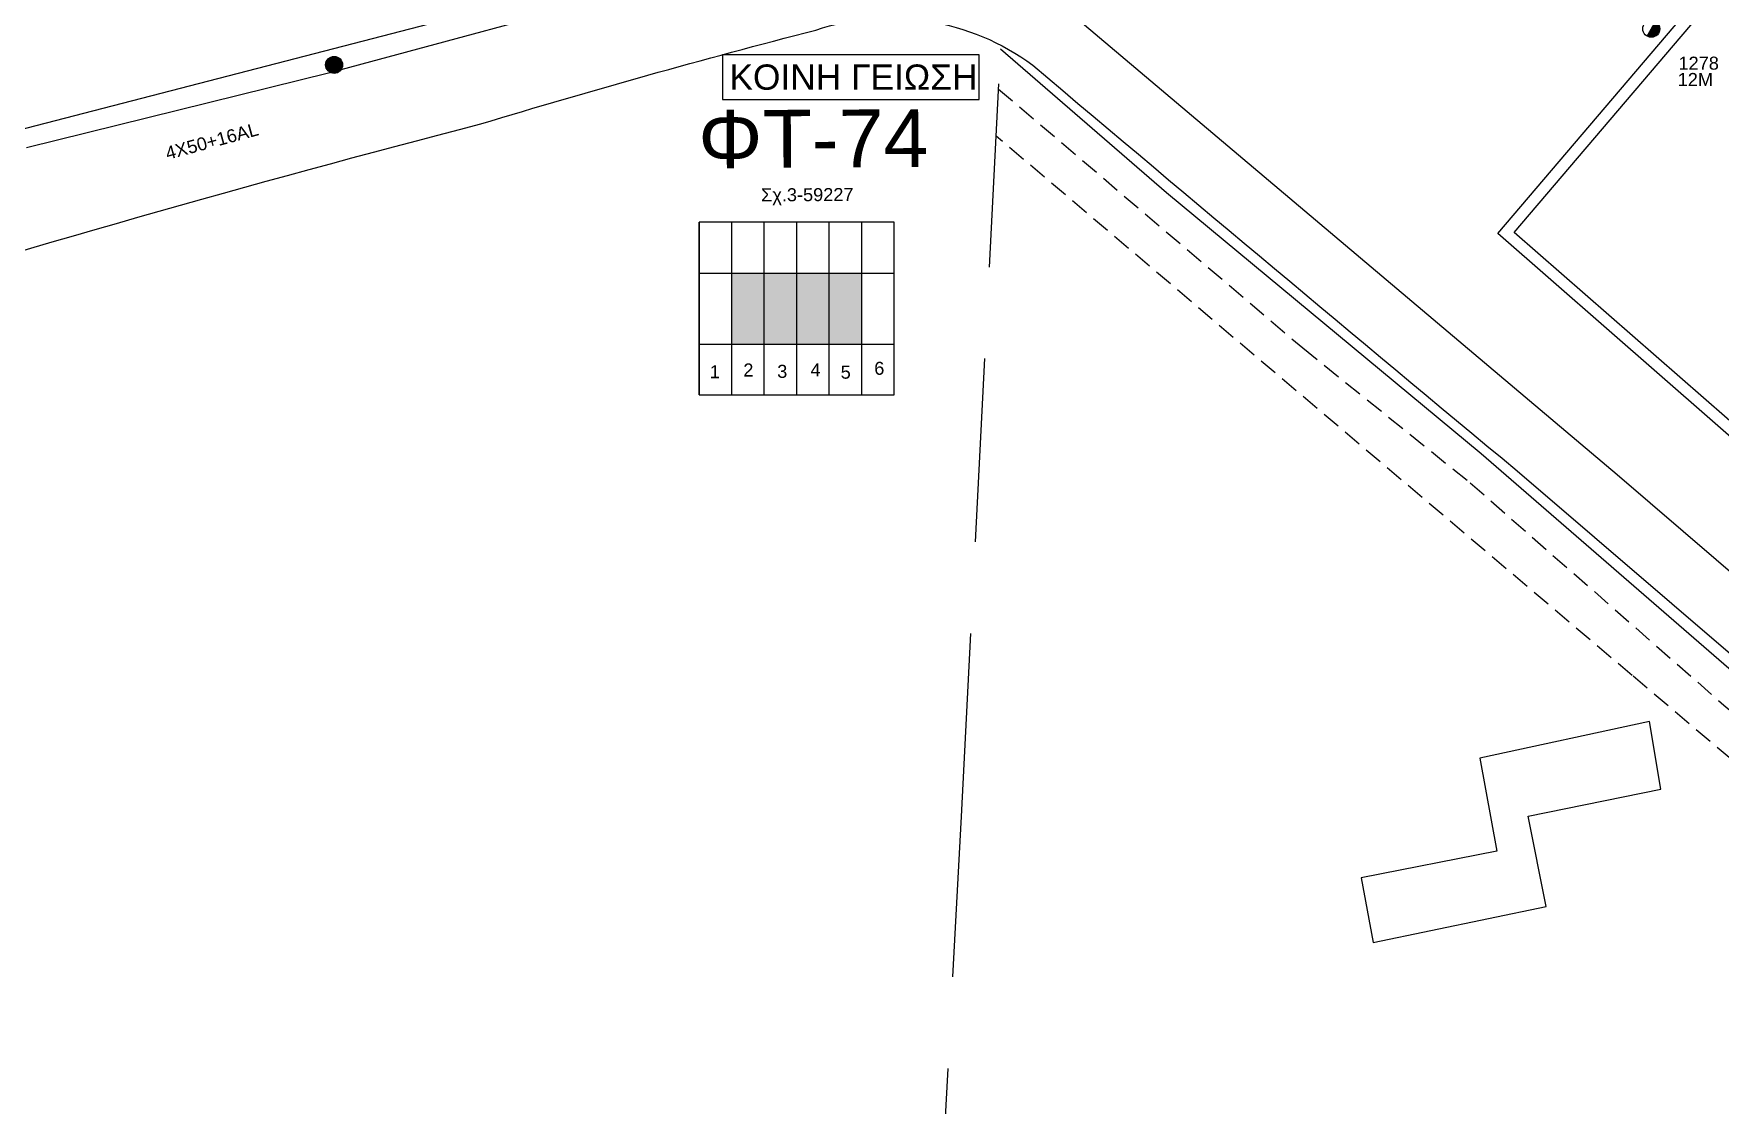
# Model space of a CAD drawing. Header units: millimetres. Extents: x 898 to 3196, y 765 to 1779.
# Drawn here: x 2020 to 2253.6, y 1416.1 to 1564.5 of the extents above; entities that cross this region are included whole.
import ezdxf
from ezdxf.enums import TextEntityAlignment as Align

# ---------------------------------------------------------------- set-up
doc = ezdxf.new("R2010")
doc.units = ezdxf.units.MM
doc.linetypes.add('DASHED', pattern=[19.05, 12.7, -6.35])
doc.linetypes.add('DASHEDX2', pattern=[38.1, 25.4, -12.7])
for name, color, linetype in [('Ασφαλειοκιβώτια Χ.Τ 6 αναχωρήσεων', 7, 'Continuous'), ('Γυμνά εναέρια ΧΤ και ΦΟΠ (3Φ)   4x50+16AL', 7, 'Continuous'), ('Επιγραφές - Σχήματα', 7, 'Continuous'), ('Στύλος Ξύλινος', 7, 'Continuous'), ('Στύλος Ξύλινος @ 1', 7, 'Continuous'), ('Στύλος ΦΜ', 7, 'Continuous'), ('Στύλος ΦΜ @ 1', 7, 'Continuous'), ('Τομή', 7, 'Continuous'), ('Υπόβαθρο ΔΕΗ', 7, 'Continuous')]:
    doc.layers.add(name, color=color, linetype=linetype)
doc.styles.add('ar', font='arial.ttf')
doc.styles.get("Standard").update_dxf_attribs({"font": 'arial.ttf'})

# ---------------------------------------------------------------- blocks, each defined once
blk = doc.blocks.new('ΥΠΑΡΧΩΝ ΤΣΙΜΕΝΤΕΝΙΟΣ ΣΤΥΛΟΣ')
at = {"layer": 'Στύλος ΦΜ'}
blk.add_hatch(color=7, dxfattribs=at).paths.add_polyline_path([(-1.29, -2.28, 0.574793), (2.62, 0, 0.268822), (1.3, 2.27)])
at = {"layer": 'Στύλος ΦΜ', "color": 7}
blk.add_line((-1.29, -2.28), (1.3, 2.27), dxfattribs=at)
blk.add_circle((0, 0), 2.62, dxfattribs=at)
at = {"layer": 'Στύλος ΦΜ', "flags": 4}
for tag, p in [('ΑΡΙΘΜΟΣ', (-4.68, 8.05)), ('ΤΥΠΟΣ', (-4.91, 3.03))]:
    blk.add_attdef(tag, p, '', height=4, dxfattribs=at)
blk = doc.blocks.new('ΥΠΑΡΧΩΝ ΞΥΛΙΝΟΣ ΣΤΥΛΟΣ')
at = {"layer": 'Στύλος Ξύλινος'}
h = blk.add_hatch(color=7, dxfattribs=at)
h.paths.add_polyline_path([(-2.62, 0, 0.270008), (-1.29, -2.28), (1.3, 2.27, 0.576266)])
h.paths.add_polyline_path([(-1.29, -2.28, 0.574793), (2.62, 0, 0.268822), (1.3, 2.27)])
at = {"layer": 'Στύλος Ξύλινος', "color": 7}
blk.add_line((-1.29, -2.28), (1.3, 2.27), dxfattribs=at)
blk.add_circle((0, 0), 2.62, dxfattribs=at)
at = {"layer": 'Στύλος Ξύλινος', "flags": 4}
for tag, p in [('ΑΡΙΘΜΟΣ', (-4.91, 8.6)), ('ΤΥΠΟΣ', (-4.85, 3.39))]:
    blk.add_attdef(tag, p, '', height=4, dxfattribs=at)
blk = doc.blocks.new('ΑΣΦΑΛΕΙΟΚΙΒΩΤΙΟ ΥΠΟΣΤΑΘΜΟΥ 6 ΑΝΑΧΩΡΗΣΕΩΝ')
at = {"layer": 'Ασφαλειοκιβώτια Χ.Τ 6 αναχωρήσεων', "ltscale": 40}
for p, q in [((-23.91, 27), (23.91, 27)), ((-9.83, 27), (-9.83, -27)), ((9.83, 27), (9.83, -27)), ((-23.91, 18), (23.91, 18)), ((-23.91, 9), (23.91, 9)), ((-23.91, 0), (23.91, 0)), ((-23.91, -9), (23.91, -9)), ((-23.91, -18), (23.91, -18))]:
    blk.add_line(p, q, dxfattribs=at)
at = {"layer": 'Ασφαλειοκιβώτια Χ.Τ 6 αναχωρήσεων'}
blk.add_lwpolyline([(-23.91, -27), (23.91, -27), (23.91, 27), (-23.91, 27)], close=True, dxfattribs=at)
for s, p in [('1', (-19.31, 24.1)), ('2', (-18.83, 14.81)), ('3', (-19.2, 5.42)), ('4', (-18.79, -3.79)), ('5', (-19.44, -12.15)), ('6', (-18.35, -21.45))]:
    blk.add_text(s, height=3.6, rotation=270, dxfattribs=at).set_placement(p)
at = {"layer": 'Ασφαλειοκιβώτια Χ.Τ 6 αναχωρήσεων', "ltscale": 40}
for tag, height, p in [('ΟΝΟΜΑ', 5, (-0.27, 31.68)), ('ΚΕΙΜΕΝΟ 1', 2, (16.95, 22.41)), ('ΚΕΙΜΕΝΟ 2', 2, (16.95, 13.71)), ('ΚΕΙΜΕΝΟ 3', 2, (16.95, 4.31)), ('ΚΕΙΜΕΝΟ 4', 2, (16.95, -4.67)), ('ΚΕΙΜΕΝΟ 5', 2, (16.95, -13.51)), ('ΚΕΙΜΕΝΟ 6', 2, (16.95, -22.43)), ('ΣΧ', 2, (-0.21, -29.21))]:
    blk.add_attdef(tag, text='', height=height, dxfattribs=at).set_placement(p, align=Align.MIDDLE_CENTER)

msp = doc.modelspace()

# ---------------------------------------------------------------- hatches: boundary and pattern name
at = {"layer": 'Τομή', "linetype": 'Continuous'}
for color, points in [(2, [(2121.21, 1531.34), (2116.71, 1531.34), (2116.71, 1521.52), (2121.21, 1521.52)]), (6, [(2125.71, 1531.34), (2121.21, 1531.34), (2121.21, 1521.52), (2125.71, 1521.52)]), (85, [(2130.21, 1531.34), (2125.71, 1531.34), (2125.71, 1521.52), (2130.21, 1521.52)]), (30, [(2134.71, 1531.34), (2130.21, 1531.34), (2130.21, 1521.52), (2134.71, 1521.52)])]:
    msp.add_hatch(color=color, dxfattribs=at).paths.add_polyline_path(points)

# ---------------------------------------------------------------- linework, layer by layer
at = {"layer": 'Γυμνά εναέρια ΧΤ και ΦΟΠ (3Φ)   4x50+16AL', "color": 85}
for points in [[(2062.63, 1559.52), (2103.38, 1570.54)], [(2019.05, 1548.73), (2061.06, 1559.13)]]:
    msp.add_lwpolyline(points, dxfattribs=at)
at = {"layer": 'Επιγραφές - Σχήματα', "color": 190}
msp.add_lwpolyline([(2115.43, 1555.39), (2150.94, 1555.39), (2150.94, 1561.56), (2115.43, 1561.56)], close=True, dxfattribs=at)
at = {"layer": 'Υπόβαθρο ΔΕΗ'}
msp.add_lwpolyline([(1987.24, 1525.03, -0.01154), (2081.97, 1552, -0.010636), (2128.33, 1564.98, -0.242693), (2158.38, 1560.13, 0.002366), (2225.48, 1503.94), (2300.76, 1439.39), (2381.65, 1530.7), (2393.43, 1544.63), (2304.11, 1622.86), (2270.54, 1652.61), (2316.92, 1683.57), (2378, 1626.03), (2403.31, 1601.64, -0.278392), (2412.33, 1569.83, -0.097624), (2401.52, 1545.21), (2376.06, 1503.47), (2333.57, 1434.68)], format="xyb", dxfattribs=at)
for points in [[(2022.94, 1657.76), (1957.51, 1550.94), (1973.77, 1539.73), (2078.92, 1566.93), (2125.95, 1578.87), (2135.49, 1583.99)], [(2222.79, 1536.8), (2284.66, 1609.48), (2361.7, 1545.06), (2297.3, 1471.69)], [(2225.07, 1536.96), (2284.85, 1607.2), (2359.38, 1544.88), (2297.15, 1473.98)]]:
    msp.add_lwpolyline(points, close=True, dxfattribs=at)
for points in [[(2279.61, 1620.25), (2254.64, 1642.18), (2159.76, 1580.01), (2158.45, 1571.74), (2239.33, 1503.46), (2299.36, 1451.89), (2349.71, 1508.03), (2381.16, 1543.09), (2305.1, 1609.89), (2262.35, 1647.34), (2270.54, 1652.61)], [(2395.19, 1544.75), (2360.04, 1504.48), (2318.46, 1457.34), (2300.65, 1437.26), (2256.87, 1474.77), (2220.5, 1506.31), (2176.9, 1542.46), (2153.94, 1562.36)], [(2203.88, 1447.58), (2205.52, 1438.64), (2229.5, 1443.65), (2226.99, 1456.16), (2245.38, 1459.88), (2243.81, 1469.25), (2220.27, 1464.17), (2222.63, 1451.3), (2203.88, 1447.58)]]:
    msp.add_lwpolyline(points, dxfattribs=at)
at = {"layer": 'Υπόβαθρο ΔΕΗ', "linetype": 'DASHEDX2'}
msp.add_lwpolyline([(2137.23, 1243.66), (2148.5, 1456.07), (2153.96, 1562.88)], dxfattribs=at)
at = {"layer": 'Υπόβαθρο ΔΕΗ', "linetype": 'DASHED', "ltscale": 0.2}
for points in [[(2153.65, 1556.82), (2195.78, 1520.97), (2218.96, 1502.29), (2254.07, 1471.53), (2306.77, 1426.99)], [(2298.68, 1427.07), (2241.37, 1475.62), (2153.32, 1550.28)]]:
    msp.add_lwpolyline(points, dxfattribs=at)

# ---------------------------------------------------------------- block references
at = {"layer": 'Ασφαλειοκιβώτια Χ.Τ 6 αναχωρήσεων', "xscale": 0.5, "yscale": 0.5, "zscale": 0.5, "rotation": 90}
msp.add_blockref('ΑΣΦΑΛΕΙΟΚΙΒΩΤΙΟ ΥΠΟΣΤΑΘΜΟΥ 6 ΑΝΑΧΩΡΗΣΕΩΝ', (2125.71, 1526.43), dxfattribs=at)
at = {"layer": 'Στύλος Ξύλινος @ 1', "ltscale": 40, "xscale": 0.4499999999998181, "yscale": 0.4499999999998181, "zscale": 0.4499999999998181}
msp.add_blockref('ΥΠΑΡΧΩΝ ΞΥΛΙΝΟΣ ΣΤΥΛΟΣ', (2061.64, 1560.16), dxfattribs=at)
at = {"layer": 'Στύλος ΦΜ @ 1', "ltscale": 40}
ref = msp.add_blockref('ΥΠΑΡΧΩΝ ΤΣΙΜΕΝΤΕΝΙΟΣ ΣΤΥΛΟΣ', (2244.04, 1565.16), dxfattribs=dict(at, xscale=0.4499999999998181, yscale=0.4499999999998181, zscale=0.4499999999998181))
ref.add_attrib('ΤΥΠΟΣ', '12M', (2247.69, 1557.24), dxfattribs={"layer": 'Στύλος ΦΜ', "height": 1.8, "flags": 4})
ref.add_attrib('ΑΡΙΘΜΟΣ', '1278', (2247.8, 1559.5), dxfattribs={"layer": 'Στύλος ΦΜ', "height": 1.8, "flags": 4})

# ---------------------------------------------------------------- texts
at = {"layer": 'Γυμνά εναέρια ΧΤ και ΦΟΠ (3Φ)   4x50+16AL', "linetype": 'Continuous'}
msp.add_text('4X50+16AL', height=1.8, rotation=15.1827, dxfattribs=at).set_placement((2044.71, 1549.6), align=Align.MIDDLE)
at = {"layer": 'Επιγραφές - Σχήματα', "color": 190, "insert": (2116.38, 1560.22), "char_height": 3.5, "width": 35.1311, "attachment_point": 1}
msp.add_mtext('KOINH ΓΕΙΩΣΗ', dxfattribs=at)
at = {"layer": 'Επιγραφές - Σχήματα', "linetype": 'Continuous', "width": 25.2338, "attachment_point": 1, "rotation": 0.2682, "style": 'ar'}
for s, insert, char_height in [('ΦΤ-74', (2112.03, 1553.88), 8), ('Σχ.3-59227', (2120.76, 1543.06), 1.8)]:
    msp.add_mtext(s, dxfattribs=dict(at, insert=insert, char_height=char_height))

doc.saveas('drawing.dxf')
